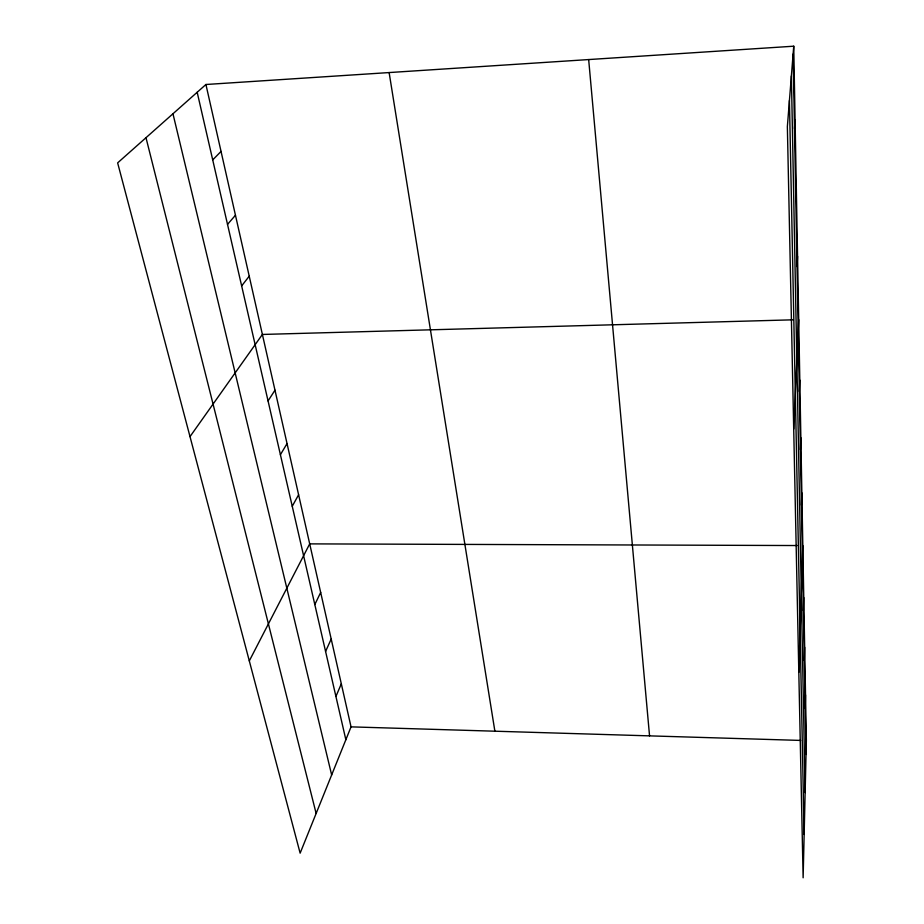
<?xml version="1.0" encoding="UTF-8"?>
<svg xmlns="http://www.w3.org/2000/svg" width="924" height="924" viewBox="0 0 924 924"><rect width="100%" height="100%" fill="white"/><g stroke="black" fill="none" stroke-linecap="round" stroke-linejoin="round"><path stroke-width="1.39" d="M805.185 708.558L805.532 694.906M804.307 660.637L804.665 647.262M803.383 610.591L803.764 597.528M798.821 672.337L802.817 545.564M801.443 505.174L801.859 492.85M800.415 449.642L800.865 437.745M799.341 391.476L799.814 380.076M793.716 429.036L798.717 319.658M797.042 266.528L797.562 256.295M795.795 199.307L796.349 189.767M794.49 128.575L795.079 119.82M793.739 46.2L787.364 126.6L803.129 877.8L806.363 740.598L793.739 46.2L205.925 84.5L117.637 162.878L300.138 853.164L351.039 726.865L205.925 84.5M335.92 696.465L341.314 683.818M325.583 651.443L331.196 639.038M314.818 604.562L320.674 592.434M249.307 660.891L309.702 543.878L797.042 545.541M292.25 506.26L298.602 494.767M280.411 454.7L287.041 443.589M268.052 400.901L274.982 390.205M190.009 436.625L262.393 334.453L792.977 319.82M241.649 285.909L249.226 276.195M227.523 224.37L235.458 215.246M212.716 159.898L221.044 151.421M351.039 726.865L800.634 740.424M145.992 137.699L316.135 813.455M172.961 113.767L331.658 774.959M197.182 92.261L345.853 739.731M389.131 72.569L494.883 731.207M588.669 59.563L649.549 735.862M791.383 75.987L805.139 792.607M789.431 100.554L804.146 834.453M793.115 54.077L806.04 754.481"/></g></svg>
